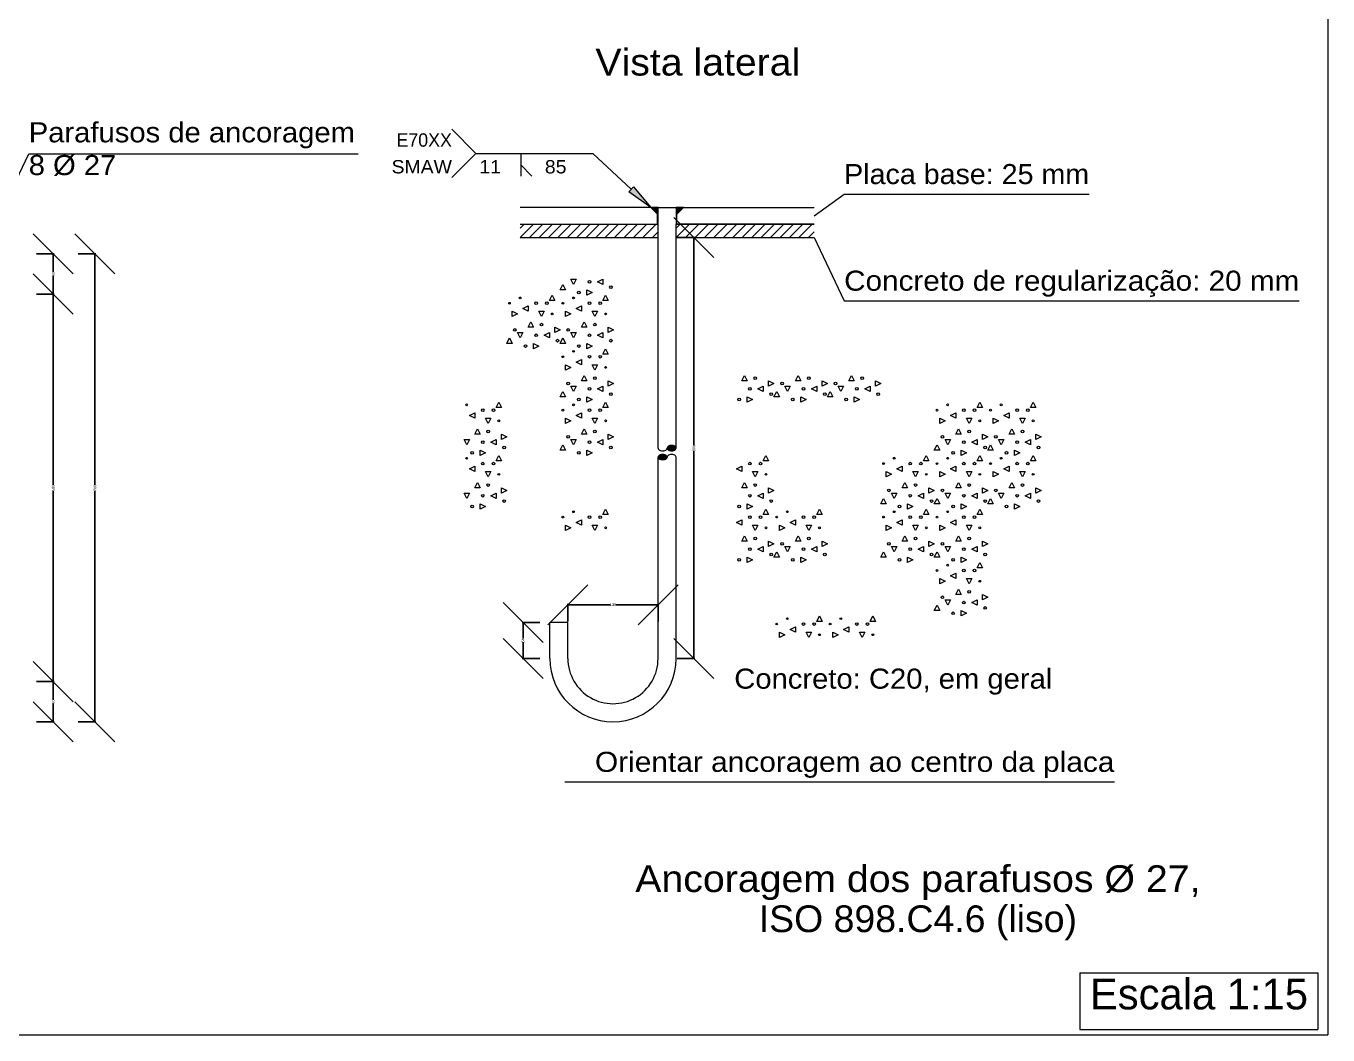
# Model space of a CAD drawing. Header units: millimetres. Extents: x 0 to 123, y 0 to 42.
# Drawn here: x 11.29 to 24.28, y 20.22 to 30.29 of the extents above; entities that cross this region are included whole.
import ezdxf
from ezdxf.enums import TextEntityAlignment as Align

# ---------------------------------------------------------------- set-up
doc = ezdxf.new("R2010")
doc.units = ezdxf.units.MM
for name, color, linetype, lineweight in [('CHAPAS', 94, 'Continuous', 9), ('CONCRETO', 8, 'Continuous', 9), ('COTAS', 13, 'Continuous', 0), ('DESCRICAO_DA_LIGACAO', 7, 'Continuous', 15), ('DESCRICAO_DA_VISTA', 133, 'Continuous', 15), ('MOLDURA_DO_DETALHE', 20, 'Continuous', 15), ('PARAFUSOS', 1, 'Continuous', 9), ('SIMBOLOS_UTILIZADOS_NAS_SOLDAS', 140, 'Continuous', 0), ('SOLDAS', 150, 'Continuous', 0), ('SOMBREADOS', 8, 'Continuous', 9), ('TEXTOS', 106, 'Continuous', 9)]:
    doc.layers.add(name, color=color, linetype=linetype, lineweight=lineweight)
doc.styles.add('CYPETXT', font='arial.ttf', dxfattribs={"height": 0.2})
doc.styles.add('CYPETXT_0.0399929', font='arial.ttf', dxfattribs={"height": 0.026662})
doc.dimstyles.new('cype_oblique', dxfattribs={"dimtxt": 0.18, "dimasz": 0.18, "dimexe": 0.009998, "dimexo": 0.009998, "dimgap": 0, "dimtad": 0, "dimdec": 4, "dimzin": 0, "dimdsep": 46, "dimtxsty": 'CYPETXT_0.0399929', "dimblk": 'OBLIQUE', "dimtsz": 0.199964, "dimcen": 0.09, "dimadec": 0, "dimazin": 0, "dimtfac": 1, "dimtdec": 4, "dimtofl": 0, "dimtmove": 2, "dimatfit": 3, "dimfxl": 1, "dimtolj": 1, "dimtzin": 0, "dimarcsym": 0})

# ---------------------------------------------------------------- blocks, each defined once
blk = doc.blocks.new('*D13')
at = {"layer": 'COTAS', "color": 0, "lineweight": -2, "transparency": 16777216}
for p, q in [((11.757, 23.547), (11.357, 23.947)), ((11.389, 23.747), (11.567, 23.747)), ((11.557, 23.747), (11.557, 23.566)), ((11.757, 23.147), (11.357, 23.547)), ((11.557, 23.347), (11.557, 23.528)), ((11.389, 23.347), (11.567, 23.347))]:
    blk.add_line(p, q, dxfattribs=at)
at = {"layer": 'Defpoints', "color": 0, "transparency": 16777216}
for p in [(11.379, 23.747), (11.557, 23.747), (11.379, 23.347)]:
    blk.add_point(p, dxfattribs=at)
at = {"layer": 'COTAS', "color": 0, "transparency": 16777216, "insert": (11.557, 23.547), "char_height": 0.0267, "attachment_point": 5, "rotation": 90, "style": 'CYPETXT_0.0399929'}
blk.add_mtext('\\A1;60', dxfattribs=at)
blk = doc.blocks.new('_Oblique')
at = {"color": 0, "linetype": 'ByBlock', "lineweight": -2}
blk.add_line((-0.5, -0.5), (0.5, 0.5), dxfattribs=at)
blk = doc.blocks.new('*D14')
at = {"layer": 'COTAS', "color": 0, "lineweight": -2, "transparency": 16777216}
for p, q in [((11.757, 27.413), (11.357, 27.813)), ((11.389, 27.613), (11.567, 27.613)), ((11.557, 27.613), (11.557, 25.709)), ((11.557, 23.747), (11.557, 25.65)), ((11.757, 23.547), (11.357, 23.947)), ((11.389, 23.747), (11.567, 23.747))]:
    blk.add_line(p, q, dxfattribs=at)
at = {"layer": 'Defpoints', "color": 0, "transparency": 16777216}
for p in [(11.379, 27.613), (11.557, 27.613), (11.379, 23.747)]:
    blk.add_point(p, dxfattribs=at)
at = {"layer": 'COTAS', "color": 0, "transparency": 16777216, "insert": (11.557, 25.68), "char_height": 0.0267, "attachment_point": 5, "rotation": 90, "style": 'CYPETXT_0.0399929'}
blk.add_mtext('\\A1;580', dxfattribs=at)
blk = doc.blocks.new('*D15')
at = {"layer": 'COTAS', "color": 0, "lineweight": -2, "transparency": 16777216}
for p, q in [((11.757, 27.813), (11.357, 28.213)), ((11.389, 28.013), (11.567, 28.013)), ((11.557, 28.013), (11.557, 27.832)), ((11.757, 27.413), (11.357, 27.813)), ((11.557, 27.613), (11.557, 27.794)), ((11.389, 27.613), (11.567, 27.613))]:
    blk.add_line(p, q, dxfattribs=at)
at = {"layer": 'Defpoints', "color": 0, "transparency": 16777216}
for p in [(11.379, 28.013), (11.557, 28.013), (11.379, 27.613)]:
    blk.add_point(p, dxfattribs=at)
at = {"layer": 'COTAS', "color": 0, "transparency": 16777216, "insert": (11.557, 27.813), "char_height": 0.0267, "attachment_point": 5, "rotation": 90, "style": 'CYPETXT_0.0399929'}
blk.add_mtext('\\A1;60', dxfattribs=at)
blk = doc.blocks.new('*D16')
at = {"layer": 'COTAS', "color": 0, "lineweight": -2, "transparency": 16777216}
for p, q in [((12.173, 27.813), (11.773, 28.213)), ((11.805, 28.013), (11.983, 28.013)), ((11.973, 28.013), (11.973, 25.709)), ((11.973, 23.347), (11.973, 25.65)), ((12.173, 23.147), (11.773, 23.547)), ((11.805, 23.347), (11.983, 23.347))]:
    blk.add_line(p, q, dxfattribs=at)
at = {"layer": 'Defpoints', "color": 0, "transparency": 16777216}
for p in [(11.795, 28.013), (11.973, 28.013), (11.795, 23.347)]:
    blk.add_point(p, dxfattribs=at)
at = {"layer": 'COTAS', "color": 0, "transparency": 16777216, "insert": (11.973, 25.68), "char_height": 0.0267, "attachment_point": 5, "rotation": 90, "style": 'CYPETXT_0.0399929'}
blk.add_mtext('\\A1;700', dxfattribs=at)
blk = doc.blocks.new('*D17')
at = {"layer": 'COTAS', "color": 0, "lineweight": -2, "transparency": 16777216}
for p, q in [((16.445, 24.137), (16.045, 24.537)), ((16.412, 24.337), (16.235, 24.337)), ((16.245, 24.337), (16.245, 24.176)), ((16.445, 23.777), (16.045, 24.177)), ((16.245, 23.977), (16.245, 24.138)), ((16.412, 23.977), (16.235, 23.977))]:
    blk.add_line(p, q, dxfattribs=at)
at = {"layer": 'Defpoints', "color": 0, "transparency": 16777216}
for p in [(16.422, 24.337), (16.245, 23.977), (16.422, 23.977)]:
    blk.add_point(p, dxfattribs=at)
at = {"layer": 'COTAS', "color": 0, "transparency": 16777216, "insert": (16.245, 24.157), "char_height": 0.0267, "attachment_point": 5, "rotation": 90, "style": 'CYPETXT_0.0399929'}
blk.add_mtext('\\A1;54', dxfattribs=at)
blk = doc.blocks.new('*D18')
at = {"layer": 'COTAS', "color": 0, "lineweight": -2, "transparency": 16777216}
for p, q in [((16.492, 24.314), (16.892, 24.714)), ((17.392, 24.314), (17.792, 24.714)), ((16.692, 24.347), (16.692, 24.524)), ((16.692, 24.514), (17.114, 24.514)), ((17.592, 24.514), (17.17, 24.514)), ((17.592, 24.347), (17.592, 24.524))]:
    blk.add_line(p, q, dxfattribs=at)
at = {"layer": 'Defpoints', "color": 0, "transparency": 16777216}
for p in [(16.692, 24.514), (16.692, 24.337), (17.592, 24.337)]:
    blk.add_point(p, dxfattribs=at)
at = {"layer": 'COTAS', "color": 0, "transparency": 16777216, "insert": (17.142, 24.514), "char_height": 0.0267, "attachment_point": 5, "style": 'CYPETXT_0.0399929'}
blk.add_mtext('\\A1;135', dxfattribs=at)
blk = doc.blocks.new('*D19')
at = {"layer": 'COTAS', "color": 0, "lineweight": -2, "transparency": 16777216}
for p, q in [((18.149, 27.976), (17.749, 28.376)), ((17.782, 28.176), (17.959, 28.176)), ((17.949, 28.176), (17.949, 26.106)), ((17.949, 23.977), (17.949, 26.047)), ((18.149, 23.777), (17.749, 24.177)), ((17.782, 23.977), (17.959, 23.977))]:
    blk.add_line(p, q, dxfattribs=at)
at = {"layer": 'Defpoints', "color": 0, "transparency": 16777216}
for p in [(17.772, 28.176), (17.949, 28.176), (17.772, 23.977)]:
    blk.add_point(p, dxfattribs=at)
at = {"layer": 'COTAS', "color": 0, "transparency": 16777216, "insert": (17.949, 26.076), "char_height": 0.0267, "attachment_point": 5, "rotation": 90, "style": 'CYPETXT_0.0399929'}
blk.add_mtext('\\A1;800', dxfattribs=at)

msp = doc.modelspace()

# ---------------------------------------------------------------- hatches: boundary and pattern name
at = {"layer": 'SIMBOLOS_UTILIZADOS_NAS_SOLDAS'}
msp.add_hatch(color=256, dxfattribs=at).paths.add_polyline_path([(17.3012, 28.63381), (17.34676, 28.68247), (17.5186, 28.4759)], flags=0)
at = {"layer": 'SOMBREADOS'}
h = msp.add_hatch(color=256, dxfattribs=at)
edge = h.paths.add_edge_path(flags=0)
edge.add_line((17.63691, 25.98634), (17.6819, 25.98634))
edge.add_ellipse((17.63691, 25.98634), major_axis=(-0.04499, 0), ratio=0.6, start_angle=180, end_angle=360)
edge.add_line((17.59192, 25.98634), (17.63691, 25.98634))
h = msp.add_hatch(color=256, dxfattribs=at)
edge = h.paths.add_edge_path(flags=0)
edge.add_line((17.63691, 25.98634), (17.59192, 25.98634))
edge.add_ellipse((17.63691, 25.98634), major_axis=(-0.04499, 0), ratio=0.6, start_angle=0, end_angle=180)
edge.add_line((17.6819, 25.98634), (17.63691, 25.98634))
h = msp.add_hatch(color=256, dxfattribs=at)
edge = h.paths.add_edge_path(flags=0)
edge.add_line((17.72689, 26.07633), (17.77188, 26.07633))
edge.add_ellipse((17.72689, 26.07633), major_axis=(0.04499, 0), ratio=0.6, start_angle=0, end_angle=180)
edge.add_line((17.6819, 26.07633), (17.72689, 26.07633))
h = msp.add_hatch(color=256, dxfattribs=at)
edge = h.paths.add_edge_path(flags=0)
edge.add_line((17.72689, 26.07633), (17.6819, 26.07633))
edge.add_ellipse((17.72689, 26.07633), major_axis=(0.04499, 0), ratio=0.6, start_angle=180, end_angle=360)
edge.add_line((17.77188, 26.07633), (17.72689, 26.07633))

# ---------------------------------------------------------------- linework, layer by layer
at = {"layer": 'CHAPAS'}
for points in [[(16.2155, 28.30926), (17.58525, 28.30926), (17.58525, 28.40925), (17.5186, 28.4759), (16.2155, 28.4759)], [(17.59192, 28.30926), (17.59192, 28.4759), (17.77188, 28.4759), (17.77188, 28.30926)], [(19.14831, 28.30926), (17.77855, 28.30926), (17.77855, 28.40925), (17.8452, 28.4759), (19.14831, 28.4759)]]:
    msp.add_lwpolyline(points, dxfattribs=at)
at = {"layer": 'CONCRETO'}
for p, q in [((16.2155, 28.30926), (17.59192, 28.30926)), ((16.2155, 28.17595), (16.3488, 28.30926)), ((16.2155, 28.27022), (16.25454, 28.30926)), ((16.30976, 28.17595), (16.44307, 28.30926)), ((16.40403, 28.17595), (16.53733, 28.30926)), ((16.49829, 28.17595), (16.6316, 28.30926)), ((16.59256, 28.17595), (16.72586, 28.30926)), ((16.68682, 28.17595), (16.82013, 28.30926)), ((16.78109, 28.17595), (16.91439, 28.30926)), ((16.87535, 28.17595), (17.00866, 28.30926)), ((16.96962, 28.17595), (17.10292, 28.30926)), ((17.06388, 28.17595), (17.19719, 28.30926)), ((17.15815, 28.17595), (17.29145, 28.30926)), ((17.25241, 28.17595), (17.38572, 28.30926)), ((17.34668, 28.17595), (17.47998, 28.30926)), ((17.44094, 28.17595), (17.57425, 28.30926)), ((17.53521, 28.17595), (17.59192, 28.23266)), ((17.77188, 28.17595), (17.90519, 28.30926)), ((17.77188, 28.27022), (17.81093, 28.30926)), ((17.86615, 28.17595), (17.99946, 28.30926)), ((17.96041, 28.17595), (18.09372, 28.30926)), ((18.05468, 28.17595), (18.18799, 28.30926)), ((18.14894, 28.17595), (18.28225, 28.30926)), ((18.24321, 28.17595), (18.37652, 28.30926)), ((18.33747, 28.17595), (18.47078, 28.30926)), ((18.43174, 28.17595), (18.56505, 28.30926)), ((18.526, 28.17595), (18.65931, 28.30926)), ((18.62027, 28.17595), (18.75358, 28.30926)), ((18.71453, 28.17595), (18.84784, 28.30926)), ((18.8088, 28.17595), (18.94211, 28.30926)), ((18.90306, 28.17595), (19.03637, 28.30926)), ((18.99733, 28.17595), (19.13064, 28.30926)), ((19.09159, 28.17595), (19.14831, 28.23266)), ((17.77188, 28.17595), (19.14831, 28.17595))]:
    msp.add_line(p, q, dxfattribs=at)
for points in [[(16.2155, 28.17595), (17.59192, 28.17595), (17.59192, 28.30926)], [(17.77188, 28.17595), (17.77188, 28.30926), (19.14831, 28.30926)]]:
    msp.add_lwpolyline(points, dxfattribs=at)
for points in [[(16.61542, 27.65438), (16.64209, 27.7077), (16.66875, 27.65438), (16.61542, 27.65438)], [(16.74873, 27.7077), (16.72207, 27.76103), (16.7754, 27.76103), (16.74873, 27.7077)], [(16.98869, 27.73437), (17.04201, 27.76103), (17.04201, 27.7077), (16.98869, 27.73437)], [(16.50878, 27.54773), (16.53544, 27.60106), (16.5621, 27.54773), (16.50878, 27.54773)], [(16.88204, 27.60106), (16.88204, 27.65438), (16.93537, 27.62772), (16.88204, 27.60106)], [(17.04201, 27.54773), (17.06868, 27.60106), (17.09534, 27.54773), (17.04201, 27.54773)], [(16.13551, 27.38776), (16.13551, 27.44108), (16.18883, 27.41442), (16.13551, 27.38776)], [(16.24216, 27.46775), (16.29548, 27.49441), (16.29548, 27.44108), (16.24216, 27.46775)], [(16.42879, 27.38776), (16.40213, 27.44108), (16.45545, 27.44108), (16.42879, 27.38776)], [(16.66875, 27.38776), (16.66875, 27.44108), (16.72207, 27.41442), (16.66875, 27.38776)], [(16.7754, 27.46775), (16.82872, 27.49441), (16.82872, 27.44108), (16.7754, 27.46775)], [(16.96203, 27.38776), (16.93537, 27.44108), (16.98869, 27.44108), (16.96203, 27.38776)], [(16.29548, 27.28111), (16.32214, 27.33444), (16.3488, 27.28111), (16.29548, 27.28111)], [(16.5621, 27.22779), (16.5621, 27.28111), (16.61542, 27.25445), (16.5621, 27.22779)], [(16.82872, 27.28111), (16.85538, 27.33444), (16.88204, 27.28111), (16.82872, 27.28111)], [(17.09534, 27.22779), (17.09534, 27.28111), (17.14866, 27.25445), (17.09534, 27.22779)], [(16.08219, 27.12114), (16.10885, 27.17447), (16.13551, 27.12114), (16.08219, 27.12114)], [(16.2155, 27.17447), (16.18883, 27.22779), (16.24216, 27.22779), (16.2155, 27.17447)], [(16.45545, 27.20113), (16.50878, 27.22779), (16.50878, 27.17447), (16.45545, 27.20113)], [(16.61542, 27.12114), (16.64209, 27.17447), (16.66875, 27.12114), (16.61542, 27.12114)], [(16.74873, 27.17447), (16.72207, 27.22779), (16.7754, 27.22779), (16.74873, 27.17447)], [(16.98869, 27.20113), (17.04201, 27.22779), (17.04201, 27.17447), (16.98869, 27.20113)], [(16.3488, 27.06782), (16.3488, 27.12114), (16.40213, 27.09448), (16.3488, 27.06782)], [(16.88204, 27.06782), (16.88204, 27.12114), (16.93537, 27.09448), (16.88204, 27.06782)], [(17.04201, 27.01449), (17.06868, 27.06782), (17.09534, 27.01449), (17.04201, 27.01449)], [(16.66875, 26.85452), (16.66875, 26.90785), (16.72207, 26.88118), (16.66875, 26.85452)], [(16.7754, 26.93451), (16.82872, 26.96117), (16.82872, 26.90785), (16.7754, 26.93451)], [(16.96203, 26.85452), (16.93537, 26.90785), (16.98869, 26.90785), (16.96203, 26.85452)], [(16.82872, 26.74788), (16.85538, 26.8012), (16.88204, 26.74788), (16.82872, 26.74788)], [(18.42843, 26.74788), (18.4551, 26.8012), (18.48176, 26.74788), (18.42843, 26.74788)], [(18.96167, 26.74788), (18.98833, 26.8012), (19.015, 26.74788), (18.96167, 26.74788)], [(19.49491, 26.74788), (19.52157, 26.8012), (19.54823, 26.74788), (19.49491, 26.74788)], [(16.61542, 26.5879), (16.64209, 26.64123), (16.66875, 26.5879), (16.61542, 26.5879)], [(16.74873, 26.64123), (16.72207, 26.69455), (16.7754, 26.69455), (16.74873, 26.64123)], [(16.98869, 26.66789), (17.04201, 26.69455), (17.04201, 26.64123), (16.98869, 26.66789)], [(17.09534, 26.69455), (17.09534, 26.74788), (17.14866, 26.72121), (17.09534, 26.69455)], [(18.58841, 26.66789), (18.64173, 26.69455), (18.64173, 26.64123), (18.58841, 26.66789)], [(18.69505, 26.69455), (18.69505, 26.74788), (18.74838, 26.72121), (18.69505, 26.69455)], [(18.74838, 26.5879), (18.77504, 26.64123), (18.8017, 26.5879), (18.74838, 26.5879)], [(18.88169, 26.64123), (18.85502, 26.69455), (18.90835, 26.69455), (18.88169, 26.64123)], [(19.12164, 26.66789), (19.17497, 26.69455), (19.17497, 26.64123), (19.12164, 26.66789)], [(19.22829, 26.69455), (19.22829, 26.74788), (19.28161, 26.72121), (19.22829, 26.69455)], [(19.28161, 26.5879), (19.30828, 26.64123), (19.33494, 26.5879), (19.28161, 26.5879)], [(19.41492, 26.64123), (19.38826, 26.69455), (19.44159, 26.69455), (19.41492, 26.64123)], [(19.65488, 26.66789), (19.70821, 26.69455), (19.70821, 26.64123), (19.65488, 26.66789)], [(19.76153, 26.69455), (19.76153, 26.74788), (19.81485, 26.72121), (19.76153, 26.69455)], [(15.97554, 26.48126), (16.0022, 26.53458), (16.02886, 26.48126), (15.97554, 26.48126)], [(16.88204, 26.53458), (16.88204, 26.5879), (16.93537, 26.56124), (16.88204, 26.53458)], [(17.04201, 26.48126), (17.06868, 26.53458), (17.09534, 26.48126), (17.04201, 26.48126)], [(18.48176, 26.53458), (18.48176, 26.5879), (18.53508, 26.56124), (18.48176, 26.53458)], [(19.015, 26.53458), (19.015, 26.5879), (19.06832, 26.56124), (19.015, 26.53458)], [(19.54823, 26.53458), (19.54823, 26.5879), (19.60156, 26.56124), (19.54823, 26.53458)], [(20.77468, 26.48126), (20.80134, 26.53458), (20.82801, 26.48126), (20.77468, 26.48126)], [(21.30792, 26.48126), (21.33458, 26.53458), (21.36124, 26.48126), (21.30792, 26.48126)], [(15.70892, 26.40127), (15.76224, 26.42793), (15.76224, 26.37461), (15.70892, 26.40127)], [(15.89555, 26.32128), (15.86889, 26.37461), (15.92221, 26.37461), (15.89555, 26.32128)], [(16.66875, 26.32128), (16.66875, 26.37461), (16.72207, 26.34795), (16.66875, 26.32128)], [(16.7754, 26.40127), (16.82872, 26.42793), (16.82872, 26.37461), (16.7754, 26.40127)], [(16.96203, 26.32128), (16.93537, 26.37461), (16.98869, 26.37461), (16.96203, 26.32128)], [(20.40141, 26.32128), (20.40141, 26.37461), (20.45474, 26.34795), (20.40141, 26.32128)], [(20.50806, 26.40127), (20.56139, 26.42793), (20.56139, 26.37461), (20.50806, 26.40127)], [(20.6947, 26.32128), (20.66803, 26.37461), (20.72136, 26.37461), (20.6947, 26.32128)], [(20.93465, 26.32128), (20.93465, 26.37461), (20.98798, 26.34795), (20.93465, 26.32128)], [(21.0413, 26.40127), (21.09462, 26.42793), (21.09462, 26.37461), (21.0413, 26.40127)], [(21.22793, 26.32128), (21.20127, 26.37461), (21.2546, 26.37461), (21.22793, 26.32128)], [(15.76224, 26.21464), (15.7889, 26.26796), (15.81557, 26.21464), (15.76224, 26.21464)], [(16.82872, 26.21464), (16.85538, 26.26796), (16.88204, 26.21464), (16.82872, 26.21464)], [(20.56139, 26.21464), (20.58805, 26.26796), (20.61471, 26.21464), (20.56139, 26.21464)], [(21.09462, 26.21464), (21.12129, 26.26796), (21.14795, 26.21464), (21.09462, 26.21464)], [(15.68226, 26.10799), (15.6556, 26.16131), (15.70892, 26.16131), (15.68226, 26.10799)], [(15.92221, 26.13465), (15.97554, 26.16131), (15.97554, 26.10799), (15.92221, 26.13465)], [(16.02886, 26.16131), (16.02886, 26.21464), (16.08219, 26.18798), (16.02886, 26.16131)], [(16.74873, 26.10799), (16.72207, 26.16131), (16.7754, 26.16131), (16.74873, 26.10799)], [(16.98869, 26.13465), (17.04201, 26.16131), (17.04201, 26.10799), (16.98869, 26.13465)], [(17.09534, 26.16131), (17.09534, 26.21464), (17.14866, 26.18798), (17.09534, 26.16131)], [(20.4814, 26.10799), (20.45474, 26.16131), (20.50806, 26.16131), (20.4814, 26.10799)], [(20.72136, 26.13465), (20.77468, 26.16131), (20.77468, 26.10799), (20.72136, 26.13465)], [(20.82801, 26.16131), (20.82801, 26.21464), (20.88133, 26.18798), (20.82801, 26.16131)], [(21.01464, 26.10799), (20.98798, 26.16131), (21.0413, 26.16131), (21.01464, 26.10799)], [(21.2546, 26.13465), (21.30792, 26.16131), (21.30792, 26.10799), (21.2546, 26.13465)], [(21.36124, 26.16131), (21.36124, 26.21464), (21.41457, 26.18798), (21.36124, 26.16131)], [(15.81557, 26.00134), (15.81557, 26.05467), (15.86889, 26.028), (15.81557, 26.00134)], [(15.97554, 25.94802), (16.0022, 26.00134), (16.02886, 25.94802), (15.97554, 25.94802)], [(16.61542, 26.05467), (16.64209, 26.10799), (16.66875, 26.05467), (16.61542, 26.05467)], [(16.88204, 26.00134), (16.88204, 26.05467), (16.93537, 26.028), (16.88204, 26.00134)], [(18.64173, 25.94802), (18.66839, 26.00134), (18.69505, 25.94802), (18.64173, 25.94802)], [(20.24144, 25.94802), (20.26811, 26.00134), (20.29477, 25.94802), (20.24144, 25.94802)], [(20.34809, 26.05467), (20.37475, 26.10799), (20.40141, 26.05467), (20.34809, 26.05467)], [(20.61471, 26.00134), (20.61471, 26.05467), (20.66803, 26.028), (20.61471, 26.00134)], [(20.77468, 25.94802), (20.80134, 26.00134), (20.82801, 25.94802), (20.77468, 25.94802)], [(20.88133, 26.05467), (20.90799, 26.10799), (20.93465, 26.05467), (20.88133, 26.05467)], [(21.14795, 26.00134), (21.14795, 26.05467), (21.20127, 26.028), (21.14795, 26.00134)], [(21.30792, 25.94802), (21.33458, 26.00134), (21.36124, 25.94802), (21.30792, 25.94802)], [(15.70892, 25.86803), (15.76224, 25.89469), (15.76224, 25.84137), (15.70892, 25.86803)], [(18.37511, 25.86803), (18.42843, 25.89469), (18.42843, 25.84137), (18.37511, 25.86803)], [(19.97482, 25.86803), (20.02815, 25.89469), (20.02815, 25.84137), (19.97482, 25.86803)], [(20.50806, 25.86803), (20.56139, 25.89469), (20.56139, 25.84137), (20.50806, 25.86803)], [(21.0413, 25.86803), (21.09462, 25.89469), (21.09462, 25.84137), (21.0413, 25.86803)], [(15.76224, 25.6814), (15.7889, 25.73472), (15.81557, 25.6814), (15.76224, 25.6814)], [(15.89555, 25.78805), (15.86889, 25.84137), (15.92221, 25.84137), (15.89555, 25.78805)], [(18.42843, 25.6814), (18.4551, 25.73472), (18.48176, 25.6814), (18.42843, 25.6814)], [(18.56174, 25.78805), (18.53508, 25.84137), (18.58841, 25.84137), (18.56174, 25.78805)], [(19.86818, 25.78805), (19.86818, 25.84137), (19.9215, 25.81471), (19.86818, 25.78805)], [(20.02815, 25.6814), (20.05481, 25.73472), (20.08147, 25.6814), (20.02815, 25.6814)], [(20.16146, 25.78805), (20.1348, 25.84137), (20.18812, 25.84137), (20.16146, 25.78805)], [(20.40141, 25.78805), (20.40141, 25.84137), (20.45474, 25.81471), (20.40141, 25.78805)], [(20.56139, 25.6814), (20.58805, 25.73472), (20.61471, 25.6814), (20.56139, 25.6814)], [(20.6947, 25.78805), (20.66803, 25.84137), (20.72136, 25.84137), (20.6947, 25.78805)], [(20.93465, 25.78805), (20.93465, 25.84137), (20.98798, 25.81471), (20.93465, 25.78805)], [(21.09462, 25.6814), (21.12129, 25.73472), (21.14795, 25.6814), (21.09462, 25.6814)], [(21.22793, 25.78805), (21.20127, 25.84137), (21.2546, 25.84137), (21.22793, 25.78805)], [(15.68226, 25.57475), (15.6556, 25.62808), (15.70892, 25.62808), (15.68226, 25.57475)], [(15.92221, 25.60141), (15.97554, 25.62808), (15.97554, 25.57475), (15.92221, 25.60141)], [(16.02886, 25.62808), (16.02886, 25.6814), (16.08219, 25.65474), (16.02886, 25.62808)], [(18.58841, 25.60141), (18.64173, 25.62808), (18.64173, 25.57475), (18.58841, 25.60141)], [(18.69505, 25.62808), (18.69505, 25.6814), (18.74838, 25.65474), (18.69505, 25.62808)], [(19.94816, 25.57475), (19.9215, 25.62808), (19.97482, 25.62808), (19.94816, 25.57475)], [(20.18812, 25.60141), (20.24144, 25.62808), (20.24144, 25.57475), (20.18812, 25.60141)], [(20.29477, 25.62808), (20.29477, 25.6814), (20.34809, 25.65474), (20.29477, 25.62808)], [(20.4814, 25.57475), (20.45474, 25.62808), (20.50806, 25.62808), (20.4814, 25.57475)], [(20.72136, 25.60141), (20.77468, 25.62808), (20.77468, 25.57475), (20.72136, 25.60141)], [(20.82801, 25.62808), (20.82801, 25.6814), (20.88133, 25.65474), (20.82801, 25.62808)], [(21.01464, 25.57475), (20.98798, 25.62808), (21.0413, 25.62808), (21.01464, 25.57475)], [(21.2546, 25.60141), (21.30792, 25.62808), (21.30792, 25.57475), (21.2546, 25.60141)], [(21.36124, 25.62808), (21.36124, 25.6814), (21.41457, 25.65474), (21.36124, 25.62808)], [(15.81557, 25.4681), (15.81557, 25.52143), (15.86889, 25.49477), (15.81557, 25.4681)], [(17.04201, 25.41478), (17.06868, 25.4681), (17.09534, 25.41478), (17.04201, 25.41478)], [(18.48176, 25.4681), (18.48176, 25.52143), (18.53508, 25.49477), (18.48176, 25.4681)], [(18.64173, 25.41478), (18.66839, 25.4681), (18.69505, 25.41478), (18.64173, 25.41478)], [(19.17497, 25.41478), (19.20163, 25.4681), (19.22829, 25.41478), (19.17497, 25.41478)], [(19.81485, 25.52143), (19.84151, 25.57475), (19.86818, 25.52143), (19.81485, 25.52143)], [(20.08147, 25.4681), (20.08147, 25.52143), (20.1348, 25.49477), (20.08147, 25.4681)], [(20.24144, 25.41478), (20.26811, 25.4681), (20.29477, 25.41478), (20.24144, 25.41478)], [(20.34809, 25.52143), (20.37475, 25.57475), (20.40141, 25.52143), (20.34809, 25.52143)], [(20.61471, 25.4681), (20.61471, 25.52143), (20.66803, 25.49477), (20.61471, 25.4681)], [(20.77468, 25.41478), (20.80134, 25.4681), (20.82801, 25.41478), (20.77468, 25.41478)], [(20.88133, 25.52143), (20.90799, 25.57475), (20.93465, 25.52143), (20.88133, 25.52143)], [(21.14795, 25.4681), (21.14795, 25.52143), (21.20127, 25.49477), (21.14795, 25.4681)], [(16.7754, 25.33479), (16.82872, 25.36146), (16.82872, 25.30813), (16.7754, 25.33479)], [(18.37511, 25.33479), (18.42843, 25.36146), (18.42843, 25.30813), (18.37511, 25.33479)], [(18.90835, 25.33479), (18.96167, 25.36146), (18.96167, 25.30813), (18.90835, 25.33479)], [(19.97482, 25.33479), (20.02815, 25.36146), (20.02815, 25.30813), (19.97482, 25.33479)], [(20.50806, 25.33479), (20.56139, 25.36146), (20.56139, 25.30813), (20.50806, 25.33479)], [(16.66875, 25.25481), (16.66875, 25.30813), (16.72207, 25.28147), (16.66875, 25.25481)], [(16.96203, 25.25481), (16.93537, 25.30813), (16.98869, 25.30813), (16.96203, 25.25481)], [(18.42843, 25.14816), (18.4551, 25.20148), (18.48176, 25.14816), (18.42843, 25.14816)], [(18.56174, 25.25481), (18.53508, 25.30813), (18.58841, 25.30813), (18.56174, 25.25481)], [(18.8017, 25.25481), (18.8017, 25.30813), (18.85502, 25.28147), (18.8017, 25.25481)], [(18.96167, 25.14816), (18.98833, 25.20148), (19.015, 25.14816), (18.96167, 25.14816)], [(19.09498, 25.25481), (19.06832, 25.30813), (19.12164, 25.30813), (19.09498, 25.25481)], [(19.86818, 25.25481), (19.86818, 25.30813), (19.9215, 25.28147), (19.86818, 25.25481)], [(20.02815, 25.14816), (20.05481, 25.20148), (20.08147, 25.14816), (20.02815, 25.14816)], [(20.16146, 25.25481), (20.1348, 25.30813), (20.18812, 25.30813), (20.16146, 25.25481)], [(20.40141, 25.25481), (20.40141, 25.30813), (20.45474, 25.28147), (20.40141, 25.25481)], [(20.56139, 25.14816), (20.58805, 25.20148), (20.61471, 25.14816), (20.56139, 25.14816)], [(20.6947, 25.25481), (20.66803, 25.30813), (20.72136, 25.30813), (20.6947, 25.25481)], [(18.58841, 25.06818), (18.64173, 25.09484), (18.64173, 25.04151), (18.58841, 25.06818)], [(18.69505, 25.09484), (18.69505, 25.14816), (18.74838, 25.1215), (18.69505, 25.09484)], [(18.88169, 25.04151), (18.85502, 25.09484), (18.90835, 25.09484), (18.88169, 25.04151)], [(19.12164, 25.06818), (19.17497, 25.09484), (19.17497, 25.04151), (19.12164, 25.06818)], [(19.22829, 25.09484), (19.22829, 25.14816), (19.28161, 25.1215), (19.22829, 25.09484)], [(19.94816, 25.04151), (19.9215, 25.09484), (19.97482, 25.09484), (19.94816, 25.04151)], [(20.18812, 25.06818), (20.24144, 25.09484), (20.24144, 25.04151), (20.18812, 25.06818)], [(20.29477, 25.09484), (20.29477, 25.14816), (20.34809, 25.1215), (20.29477, 25.09484)], [(20.4814, 25.04151), (20.45474, 25.09484), (20.50806, 25.09484), (20.4814, 25.04151)], [(20.72136, 25.06818), (20.77468, 25.09484), (20.77468, 25.04151), (20.72136, 25.06818)], [(20.82801, 25.09484), (20.82801, 25.14816), (20.88133, 25.1215), (20.82801, 25.09484)], [(18.48176, 24.93487), (18.48176, 24.98819), (18.53508, 24.96153), (18.48176, 24.93487)], [(18.74838, 24.98819), (18.77504, 25.04151), (18.8017, 24.98819), (18.74838, 24.98819)], [(19.015, 24.93487), (19.015, 24.98819), (19.06832, 24.96153), (19.015, 24.93487)], [(19.81485, 24.98819), (19.84151, 25.04151), (19.86818, 24.98819), (19.81485, 24.98819)], [(20.08147, 24.93487), (20.08147, 24.98819), (20.1348, 24.96153), (20.08147, 24.93487)], [(20.34809, 24.98819), (20.37475, 25.04151), (20.40141, 24.98819), (20.34809, 24.98819)], [(20.61471, 24.93487), (20.61471, 24.98819), (20.66803, 24.96153), (20.61471, 24.93487)], [(20.50806, 24.80156), (20.56139, 24.82822), (20.56139, 24.77489), (20.50806, 24.80156)], [(20.77468, 24.88154), (20.80134, 24.93487), (20.82801, 24.88154), (20.77468, 24.88154)], [(20.40141, 24.72157), (20.40141, 24.77489), (20.45474, 24.74823), (20.40141, 24.72157)], [(20.6947, 24.72157), (20.66803, 24.77489), (20.72136, 24.77489), (20.6947, 24.72157)], [(20.4814, 24.50828), (20.45474, 24.5616), (20.50806, 24.5616), (20.4814, 24.50828)], [(20.56139, 24.61492), (20.58805, 24.66825), (20.61471, 24.61492), (20.56139, 24.61492)], [(20.72136, 24.53494), (20.77468, 24.5616), (20.77468, 24.50828), (20.72136, 24.53494)], [(20.82801, 24.5616), (20.82801, 24.61492), (20.88133, 24.58826), (20.82801, 24.5616)], [(20.34809, 24.45495), (20.37475, 24.50828), (20.40141, 24.45495), (20.34809, 24.45495)], [(20.61471, 24.40163), (20.61471, 24.45495), (20.66803, 24.42829), (20.61471, 24.40163)], [(18.90835, 24.26832), (18.96167, 24.29498), (18.96167, 24.24166), (18.90835, 24.26832)], [(19.17497, 24.3483), (19.20163, 24.40163), (19.22829, 24.3483), (19.17497, 24.3483)], [(19.44159, 24.26832), (19.49491, 24.29498), (19.49491, 24.24166), (19.44159, 24.26832)], [(19.70821, 24.3483), (19.73487, 24.40163), (19.76153, 24.3483), (19.70821, 24.3483)], [(18.8017, 24.18833), (18.8017, 24.24166), (18.85502, 24.21499), (18.8017, 24.18833)], [(19.09498, 24.18833), (19.06832, 24.24166), (19.12164, 24.24166), (19.09498, 24.18833)], [(19.33494, 24.18833), (19.33494, 24.24166), (19.38826, 24.21499), (19.33494, 24.18833)], [(19.62822, 24.18833), (19.60156, 24.24166), (19.65488, 24.24166), (19.62822, 24.18833)]]:
    msp.add_lwpolyline(points, close=True, dxfattribs=at)
for centre, radius in [((16.9087, 27.73437), 0.01333), ((17.122, 27.68104), 0.01333), ((16.2155, 27.57439), 0.00889), ((16.74873, 27.57439), 0.00889), ((16.80206, 27.62772), 0.01333), ((16.10885, 27.52107), 0.00889), ((16.37547, 27.52107), 0.01333), ((16.48211, 27.52107), 0.01333), ((16.53544, 27.41442), 0.00889), ((16.64209, 27.52107), 0.00889), ((16.9087, 27.52107), 0.01333), ((17.01535, 27.52107), 0.01333), ((17.06868, 27.41442), 0.00889), ((16.42879, 27.30778), 0.01333), ((16.96203, 27.30778), 0.01333), ((16.16217, 27.25445), 0.01333), ((16.37547, 27.20113), 0.01333), ((16.58876, 27.1478), 0.01333), ((16.69541, 27.25445), 0.01333), ((16.9087, 27.20113), 0.01333), ((17.122, 27.1478), 0.01333), ((16.26882, 27.09448), 0.01333), ((16.74873, 27.04116), 0.00889), ((16.80206, 27.09448), 0.01333), ((16.64209, 26.98783), 0.00889), ((16.9087, 26.98783), 0.01333), ((17.01535, 26.98783), 0.01333), ((17.06868, 26.88118), 0.00889), ((16.96203, 26.77454), 0.01333), ((18.56174, 26.77454), 0.01333), ((19.09498, 26.77454), 0.01333), ((19.62822, 26.77454), 0.01333), ((16.69541, 26.72121), 0.01333), ((16.9087, 26.66789), 0.01333), ((18.50842, 26.66789), 0.01333), ((18.82836, 26.72121), 0.01333), ((19.04166, 26.66789), 0.01333), ((19.3616, 26.72121), 0.01333), ((19.5749, 26.66789), 0.01333), ((15.68226, 26.50792), 0.00889), ((16.74873, 26.50792), 0.00889), ((16.80206, 26.56124), 0.01333), ((17.122, 26.61457), 0.01333), ((18.40177, 26.56124), 0.01333), ((18.72171, 26.61457), 0.01333), ((18.93501, 26.56124), 0.01333), ((19.25495, 26.61457), 0.01333), ((19.46825, 26.56124), 0.01333), ((19.78819, 26.61457), 0.01333), ((20.4814, 26.50792), 0.00889), ((21.01464, 26.50792), 0.00889), ((15.84223, 26.45459), 0.01333), ((15.94888, 26.45459), 0.01333), ((16.64209, 26.45459), 0.00889), ((16.9087, 26.45459), 0.01333), ((17.01535, 26.45459), 0.01333), ((20.37475, 26.45459), 0.00889), ((20.64137, 26.45459), 0.01333), ((20.74802, 26.45459), 0.01333), ((20.90799, 26.45459), 0.00889), ((21.17461, 26.45459), 0.01333), ((21.28126, 26.45459), 0.01333), ((15.89555, 26.2413), 0.01333), ((16.0022, 26.34795), 0.00889), ((16.96203, 26.2413), 0.01333), ((17.06868, 26.34795), 0.00889), ((20.6947, 26.2413), 0.01333), ((20.80134, 26.34795), 0.00889), ((21.22793, 26.2413), 0.01333), ((21.33458, 26.34795), 0.00889), ((15.84223, 26.13465), 0.01333), ((16.69541, 26.18798), 0.01333), ((16.9087, 26.13465), 0.01333), ((20.42808, 26.18798), 0.01333), ((20.64137, 26.13465), 0.01333), ((20.96131, 26.18798), 0.01333), ((21.17461, 26.13465), 0.01333), ((15.68226, 25.97468), 0.00889), ((15.73558, 26.028), 0.01333), ((16.05552, 26.08133), 0.01333), ((16.80206, 26.028), 0.01333), ((17.122, 26.08133), 0.01333), ((19.94816, 25.97468), 0.00889), ((20.4814, 25.97468), 0.00889), ((20.53472, 26.028), 0.01333), ((20.85467, 26.08133), 0.01333), ((21.01464, 25.97468), 0.00889), ((21.06796, 26.028), 0.01333), ((21.38791, 26.08133), 0.01333), ((15.84223, 25.92136), 0.01333), ((15.94888, 25.92136), 0.01333), ((18.50842, 25.92136), 0.01333), ((18.61507, 25.92136), 0.01333), ((19.84151, 25.92136), 0.00889), ((20.10813, 25.92136), 0.01333), ((20.21478, 25.92136), 0.01333), ((20.37475, 25.92136), 0.00889), ((20.64137, 25.92136), 0.01333), ((20.74802, 25.92136), 0.01333), ((20.90799, 25.92136), 0.00889), ((21.17461, 25.92136), 0.01333), ((21.28126, 25.92136), 0.01333), ((15.89555, 25.70806), 0.01333), ((16.0022, 25.81471), 0.00889), ((18.56174, 25.70806), 0.01333), ((18.66839, 25.81471), 0.00889), ((20.16146, 25.70806), 0.01333), ((20.26811, 25.81471), 0.00889), ((20.6947, 25.70806), 0.01333), ((20.80134, 25.81471), 0.00889), ((21.22793, 25.70806), 0.01333), ((21.33458, 25.81471), 0.00889), ((15.84223, 25.60141), 0.01333), ((18.50842, 25.60141), 0.01333), ((19.89484, 25.65474), 0.01333), ((20.10813, 25.60141), 0.01333), ((20.42808, 25.65474), 0.01333), ((20.64137, 25.60141), 0.01333), ((20.96131, 25.65474), 0.01333), ((21.17461, 25.60141), 0.01333), ((15.73558, 25.49477), 0.01333), ((16.05552, 25.54809), 0.01333), ((18.40177, 25.49477), 0.01333), ((18.72171, 25.54809), 0.01333), ((20.00149, 25.49477), 0.01333), ((20.32143, 25.54809), 0.01333), ((20.53472, 25.49477), 0.01333), ((20.85467, 25.54809), 0.01333), ((21.06796, 25.49477), 0.01333), ((21.38791, 25.54809), 0.01333), ((16.64209, 25.38812), 0.00889), ((16.74873, 25.44144), 0.00889), ((16.9087, 25.38812), 0.01333), ((17.01535, 25.38812), 0.01333), ((18.50842, 25.38812), 0.01333), ((18.61507, 25.38812), 0.01333), ((18.77504, 25.38812), 0.00889), ((18.88169, 25.44144), 0.00889), ((19.04166, 25.38812), 0.01333), ((19.14831, 25.38812), 0.01333), ((19.84151, 25.38812), 0.00889), ((19.94816, 25.44144), 0.00889), ((20.10813, 25.38812), 0.01333), ((20.21478, 25.38812), 0.01333), ((20.37475, 25.38812), 0.00889), ((20.4814, 25.44144), 0.00889), ((20.64137, 25.38812), 0.01333), ((20.74802, 25.38812), 0.01333), ((17.06868, 25.28147), 0.00889), ((18.66839, 25.28147), 0.00889), ((19.20163, 25.28147), 0.00889), ((20.26811, 25.28147), 0.00889), ((20.80134, 25.28147), 0.00889), ((18.50842, 25.06818), 0.01333), ((18.56174, 25.17482), 0.01333), ((18.82836, 25.1215), 0.01333), ((19.04166, 25.06818), 0.01333), ((19.09498, 25.17482), 0.01333), ((19.89484, 25.1215), 0.01333), ((20.10813, 25.06818), 0.01333), ((20.16146, 25.17482), 0.01333), ((20.42808, 25.1215), 0.01333), ((20.64137, 25.06818), 0.01333), ((20.6947, 25.17482), 0.01333), ((18.40177, 24.96153), 0.01333), ((18.72171, 25.01485), 0.01333), ((18.93501, 24.96153), 0.01333), ((19.25495, 25.01485), 0.01333), ((20.00149, 24.96153), 0.01333), ((20.32143, 25.01485), 0.01333), ((20.53472, 24.96153), 0.01333), ((20.85467, 25.01485), 0.01333), ((20.37475, 24.85488), 0.00889), ((20.4814, 24.9082), 0.00889), ((20.64137, 24.85488), 0.01333), ((20.74802, 24.85488), 0.01333), ((20.80134, 24.74823), 0.00889), ((20.42808, 24.58826), 0.01333), ((20.6947, 24.64158), 0.01333), ((20.53472, 24.42829), 0.01333), ((20.64137, 24.53494), 0.01333), ((20.85467, 24.48161), 0.01333), ((18.77504, 24.32164), 0.00889), ((18.88169, 24.37497), 0.00889), ((19.04166, 24.32164), 0.01333), ((19.14831, 24.32164), 0.01333), ((19.30828, 24.32164), 0.00889), ((19.41492, 24.37497), 0.00889), ((19.5749, 24.32164), 0.01333), ((19.68154, 24.32164), 0.01333), ((19.20163, 24.21499), 0.00889), ((19.73487, 24.21499), 0.00889)]:
    msp.add_circle(centre, radius, dxfattribs=at)
at = {"layer": 'MOLDURA_DO_DETALHE', "lineweight": 5}
for p, q in [((24.27544, 38.78184), (24.27544, 20.22291)), ((21.79894, 20.84097), (24.17384, 20.84097)), ((21.79894, 20.84097), (21.79894, 20.27794)), ((24.17384, 20.84097), (24.17384, 20.27794)), ((21.79894, 20.27794), (24.17384, 20.27794)), ((4.83597, 20.22291), (24.27544, 20.22291))]:
    msp.add_line(p, q, dxfattribs=at)
at = {"layer": 'PARAFUSOS'}
for p, q in [((17.59192, 26.07633), (17.59192, 28.17595)), ((17.77188, 26.07633), (17.77188, 28.17595)), ((17.59192, 23.9767), (17.59192, 25.98634)), ((17.77188, 23.9767), (17.77188, 25.98634)), ((16.51211, 23.9767), (16.51211, 24.33664)), ((16.69208, 24.33664), (16.51211, 24.33664)), ((16.69208, 23.9767), (16.69208, 24.33664))]:
    msp.add_line(p, q, dxfattribs=at)
for centre, major_axis, ratio, start_param, end_param in [((17.63691, 26.07633), (0.04499, 0), 0.6, 3.14159265, 6.28318531), ((17.63691, 25.98634), (-0.04499, 0), 0.6, 3.14159265, 6.28318531), ((17.63691, 25.98634), (-0.04499, 0), 0.6, 0, 3.14159265), ((17.72689, 26.07633), (0.04499, 0), 0.6, 0, 3.14159265), ((17.72689, 26.07633), (0.04499, 0), 0.6, 3.14159265, 6.28318531), ((17.72689, 25.98634), (-0.04499, 0), 0.6, 3.14159265, 6.28318531), ((17.142, 23.9767), (0, -0.62989), 1, 4.71238898, 7.85398163), ((17.142, 23.9767), (0.44992, 0), 1, 3.14159265, 6.28318531)]:
    msp.add_ellipse(centre, major_axis=major_axis, ratio=ratio, start_param=start_param, end_param=end_param, dxfattribs=at)
at = {"layer": 'SIMBOLOS_UTILIZADOS_NAS_SOLDAS'}
for p, q in [((15.77491, 29.0158), (15.53495, 29.25576)), ((15.77491, 29.0158), (15.53495, 28.77585)), ((15.77491, 29.0158), (16.94203, 29.0158)), ((16.22216, 29.0158), (16.22216, 28.78784)), ((16.94203, 29.0158), (17.32398, 28.65814)), ((16.33214, 28.78784), (16.22216, 28.90182))]:
    msp.add_line(p, q, dxfattribs=at)
msp.add_lwpolyline([(17.3012, 28.63381), (17.34676, 28.68247), (17.5186, 28.4759)], close=True, dxfattribs=at)
at = {"layer": 'SOLDAS'}
for p, q in [((17.59192, 28.4759), (17.5186, 28.4759)), ((17.59192, 28.46923), (17.52526, 28.46923)), ((17.59192, 28.46257), (17.53193, 28.46257)), ((17.59192, 28.4559), (17.53859, 28.4559)), ((17.59192, 28.44924), (17.54526, 28.44924)), ((17.8452, 28.4759), (17.77188, 28.4759)), ((17.77188, 28.46923), (17.83854, 28.46923)), ((17.77188, 28.46257), (17.83187, 28.46257)), ((17.77188, 28.4559), (17.82521, 28.4559)), ((17.77188, 28.44924), (17.81854, 28.44924)), ((17.59192, 28.44257), (17.55192, 28.44257)), ((17.59192, 28.43591), (17.55859, 28.43591)), ((17.59192, 28.42924), (17.56525, 28.42924)), ((17.59192, 28.42258), (17.57192, 28.42258)), ((17.59192, 28.41591), (17.57859, 28.41591)), ((17.59192, 28.40925), (17.58525, 28.40925)), ((17.77188, 28.44257), (17.81188, 28.44257)), ((17.77188, 28.43591), (17.80521, 28.43591)), ((17.77188, 28.42924), (17.79855, 28.42924)), ((17.77188, 28.42258), (17.79188, 28.42258)), ((17.77188, 28.41591), (17.78522, 28.41591)), ((17.77188, 28.40925), (17.77855, 28.40925))]:
    msp.add_line(p, q, dxfattribs=at)
at = {"layer": 'SOMBREADOS'}
for p, q in [((17.63691, 25.98634), (17.6819, 25.98634)), ((17.6819, 25.98634), (17.63691, 25.98634)), ((17.72689, 26.07633), (17.6819, 26.07633)), ((17.6819, 26.07633), (17.72689, 26.07633))]:
    msp.add_line(p, q, dxfattribs=at)
for points in [[(17.59192, 25.98634), (17.63691, 25.98634), (17.59192, 25.98634)], [(17.77188, 26.07633), (17.72689, 26.07633), (17.77188, 26.07633)]]:
    msp.add_lwpolyline(points, close=True, dxfattribs=at)
for centre, major_axis, start_param, end_param in [((17.63691, 25.98634), (-0.04499, 0), 3.14159265, 6.28318531), ((17.63691, 25.98634), (-0.04499, 0), 0, 3.14159265), ((17.72689, 26.07633), (0.04499, 0), 0, 3.14159265), ((17.72689, 26.07633), (0.04499, 0), 3.14159265, 6.28318531)]:
    msp.add_ellipse(centre, major_axis=major_axis, ratio=0.6, start_param=start_param, end_param=end_param, dxfattribs=at)
at = {"layer": 'TEXTOS'}
for points in [[(10.64627, 27.61272), (11.31282, 29.01247), (14.59978, 29.01247)], [(19.14831, 28.39258), (19.44825, 28.60921), (21.89282, 28.60921)], [(19.14831, 28.17595), (19.44825, 27.54607), (23.98944, 27.54607)], [(16.66208, 22.74692), (16.96203, 22.74692), (22.1451, 22.74692)]]:
    msp.add_lwpolyline(points, dxfattribs=at)

# ---------------------------------------------------------------- texts
at = {"layer": 'DESCRICAO_DA_LIGACAO', "style": 'CYPETXT', "width": 0.971959}
msp.add_text('Escala 1:15', height=0.3066667, dxfattribs=at).set_placement((21.90054, 20.47784), (24.07647, 20.47784), align=Align.FIT)
at = {"layer": 'DESCRICAO_DA_VISTA', "style": 'CYPETXT'}
for s, width, p, p2 in [('Vista lateral', 1.049989, (16.96669, 29.79232), (19.01033, 29.79232)), ('Ancoragem dos parafusos %%c 27,', 1.051394, (17.36429, 21.64844), (23.00328, 21.64844)), ('ISO 898.C4.6 (liso)', 1.002408, (18.59607, 21.24851), (21.7715, 21.24851))]:
    msp.add_text(s, height=0.2666667, dxfattribs=dict(at, width=width)).set_placement(p, p2, align=Align.FIT)
at = {"layer": 'SIMBOLOS_UTILIZADOS_NAS_SOLDAS', "style": 'CYPETXT'}
for s, width, p, p2 in [('E70XX', 0.955167, (14.98105, 29.08247), (15.53495, 29.08247)), ('SMAW', 1.038739, (14.93306, 28.8158), (15.53495, 28.8158)), ('11', 1.04236, (15.80823, 28.8158), (16.0242, 28.8158)), ('85', 1.04236, (16.46212, 28.8158), (16.67808, 28.8158))]:
    msp.add_text(s, height=0.133333, dxfattribs=dict(at, width=width)).set_placement(p, p2, align=Align.FIT)
at = {"layer": 'TEXTOS', "style": 'CYPETXT'}
for s, width, p, p2 in [('Parafusos de ancoragem', 1.042472, (11.31282, 29.12578), (14.56724, 29.12578)), ('8 %%c 27', 1.040655, (11.31282, 28.79917), (12.18566, 28.79917)), ('Placa base: 25 mm', 1.022171, (19.44825, 28.70921), (21.89282, 28.70921)), ('Concreto de regularização: 20 mm', 1.059486, (19.44825, 27.64607), (23.98944, 27.64607)), ('Concreto: C20, em geral', 1.042592, (18.35178, 23.6767), (21.52521, 23.6767)), ('Orientar ancoragem ao centro da placa', 1.066201, (16.96203, 22.84692), (22.1451, 22.84692))]:
    msp.add_text(s, height=0.2, dxfattribs=dict(at, width=width)).set_placement(p, p2, align=Align.FIT)

# ---------------------------------------------------------------- dimensions: what is measured, and where the dimension line sits
at = {"layer": 'COTAS'}
for p1, p2, text, picture, middle in [((17.77188, 23.9767), (17.77188, 28.17595), '800', '*D19', (17.94919, 26.07633)), ((11.37948, 27.61272), (11.37948, 28.01265), '60', '*D15', (11.55678, 27.81269)), ((11.7954, 23.34682), (11.7954, 28.01265), '700', '*D16', (11.9727, 25.67973)), ((11.37948, 23.74674), (11.37948, 27.61272), '580', '*D14', (11.55678, 25.67973)), ((17.59192, 24.33664), (16.69208, 24.33664), '135', '*D18', (17.142, 24.51394)), ((16.42213, 24.33664), (16.42213, 23.9767), '54', '*D17', (16.24482, 24.15667)), ((11.37948, 23.34682), (11.37948, 23.74674), '60', '*D13', (11.55678, 23.54678))]:
    dim = msp.add_aligned_dim(p1=p1, p2=p2, distance=-0.1773, text=text, dimstyle='cype_oblique', dxfattribs=at)
    dim.commit()
    dim.dimension.update_dxf_attribs({"geometry": picture, "text_midpoint": middle})

doc.saveas('drawing.dxf')
